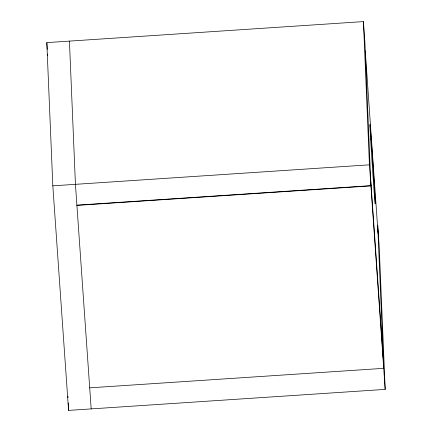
<?xml version="1.0" encoding="UTF-8"?>
<svg xmlns="http://www.w3.org/2000/svg" width="432" height="432" viewBox="0 0 432 432"><rect width="100%" height="100%" fill="white"/><g stroke="black" fill="none" stroke-linecap="round" stroke-linejoin="round"><path stroke-width="0.65" d="M89.705 387.844L383.708 368.334L377.703 225.11L379.177 246.164L385.182 389.389L68.569 410.4L52.823 185.836L46.818 42.611L363.431 21.6L364.91 42.655L370.91 185.879L76.912 205.389M52.823 185.836L369.436 164.824L363.431 21.6M76.896 205.157L370.894 185.647M365.256 50.917L378.049 233.372M370.548 177.385L383.357 360.072M369.436 164.824L385.182 389.389M91.184 408.899L75.438 184.334L69.433 41.11M46.818 42.611L47.288 49.334M47.623 54.043L47.714 55.388M67.975 396.279L68.035 397.624M68.256 403.002L68.569 410.4M370.64 139.504A39.663 0.378 86.2 0 0 375.116 203.315A39.663 0.378 86.2 0 0 371.968 149.72A39.663 0.378 86.2 0 0 370.64 139.504"/></g></svg>
